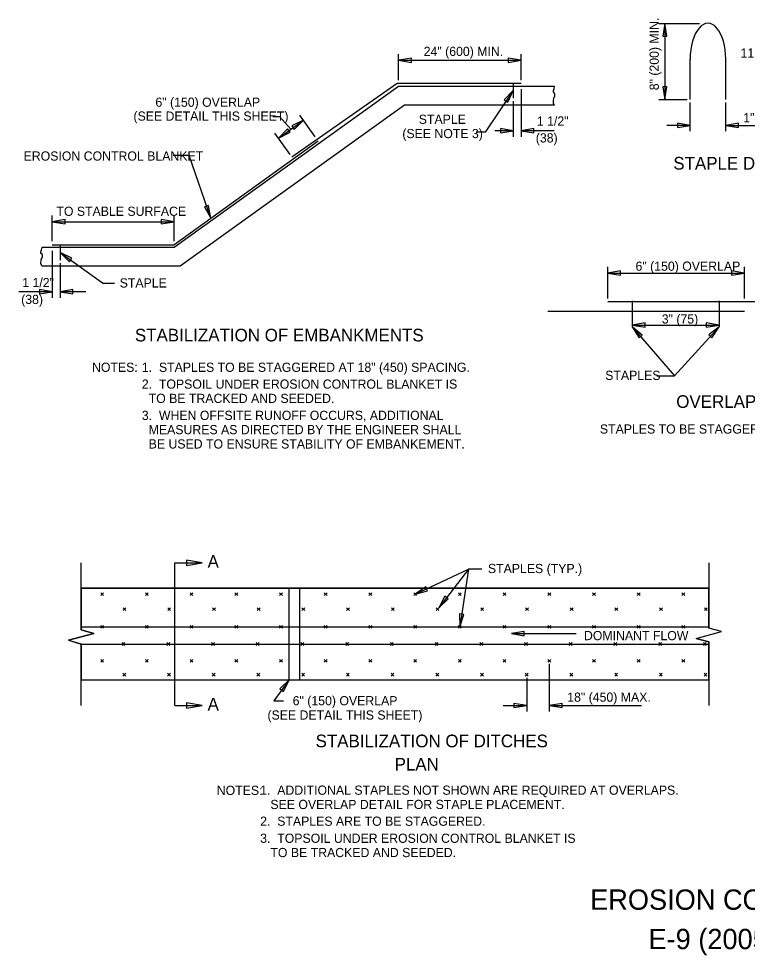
# Model space of a CAD drawing. Extents: x 1.5 to 16.3, y 0.2 to 10.
# Drawn here: x 1.54 to 8.67, y 0.55 to 9.73 of the extents above; entities that cross this region are included whole.
import ezdxf

# ---------------------------------------------------------------- set-up
doc = ezdxf.new("R2010")
doc.units = 0
for name, color, linetype in [('SD_P_Dimension Lines', 7, 'Continuous'), ('SD_P_Dimension Text', 7, 'Continuous'), ('SD_P_Frame', 7, 'Continuous'), ('SD_P_Prop Hidden Lines', 7, 'Continuous'), ('SD_P_Prop Object Lines', 7, 'Continuous'), ('SD_P_Shading', 7, 'Continuous'), ('SD_P_Subtitles', 7, 'Continuous'), ('SD_X_Exist Object Lines', 7, 'Continuous')]:
    doc.layers.add(name, color=color, linetype=linetype)

msp = doc.modelspace()

# ---------------------------------------------------------------- linework, layer by layer
at = {"layer": 'SD_P_Dimension Lines'}
for p, q in [((7.806, 9.68), (8.206, 9.68)), ((7.866, 9.68), (7.845, 9.555)), ((7.866, 9.68), (7.866, 8.934)), ((7.887, 9.555), (7.866, 9.68)), ((7.845, 9.555), (7.887, 9.555)), ((5.258, 9.124), (5.258, 9.379)), ((6.458, 9.124), (6.458, 9.379)), ((5.383, 9.34), (5.258, 9.319)), ((5.258, 9.319), (6.458, 9.319)), ((5.258, 9.319), (5.383, 9.298)), ((5.383, 9.298), (5.383, 9.34)), ((6.458, 9.319), (6.333, 9.34)), ((6.333, 9.34), (6.333, 9.298)), ((6.333, 9.298), (6.458, 9.319)), ((6.381, 9.022), (6.105, 8.616)), ((6.381, 9.022), (6.293, 8.93)), ((6.328, 8.907), (6.381, 9.022)), ((6.458, 9.036), (6.458, 8.569)), ((7.845, 9.059), (7.866, 8.934)), ((7.887, 9.059), (7.845, 9.059)), ((7.866, 8.934), (7.887, 9.059)), ((6.293, 8.93), (6.328, 8.907)), ((6.381, 8.917), (6.381, 8.569)), ((7.806, 8.934), (8.084, 8.934)), ((8.114, 8.624), (8.114, 8.904)), ((8.464, 8.624), (8.464, 8.904)), ((4.027, 8.769), (4.092, 8.769)), ((4.082, 8.557), (4.325, 8.732)), ((4.092, 8.769), (4.204, 8.644)), ((4.325, 8.732), (4.211, 8.676)), ((4.236, 8.642), (4.325, 8.732)), ((4.442, 8.569), (4.29, 8.781)), ((4.171, 8.647), (4.082, 8.557)), ((4.196, 8.613), (4.171, 8.647)), ((4.211, 8.676), (4.236, 8.642)), ((6.381, 8.629), (6.2, 8.629)), ((6.381, 8.629), (6.256, 8.65)), ((6.256, 8.65), (6.256, 8.608)), ((6.256, 8.608), (6.381, 8.629)), ((6.583, 8.65), (6.458, 8.629)), ((6.783, 8.629), (6.458, 8.629)), ((6.458, 8.629), (6.583, 8.608)), ((6.583, 8.608), (6.583, 8.65)), ((8.114, 8.681), (7.887, 8.681)), ((8.114, 8.681), (7.989, 8.702)), ((7.989, 8.702), (7.989, 8.66)), ((7.989, 8.66), (8.114, 8.681)), ((8.589, 8.702), (8.464, 8.681)), ((8.464, 8.681), (9.232, 8.681)), ((8.464, 8.681), (8.589, 8.66)), ((8.589, 8.66), (8.589, 8.702)), ((4.196, 8.397), (4.047, 8.606)), ((4.082, 8.557), (4.196, 8.613)), ((6.105, 8.616), (6.018, 8.616)), ((3.205, 8.387), (3.051, 8.387)), ((3.418, 7.771), (3.205, 8.387)), ((3.397, 7.896), (3.357, 7.882)), ((3.418, 7.771), (3.397, 7.896)), ((1.866, 7.546), (1.866, 7.797)), ((3.058, 7.547), (3.058, 7.797)), ((3.357, 7.882), (3.418, 7.771)), ((1.991, 7.758), (1.866, 7.737)), ((1.866, 7.737), (3.058, 7.737)), ((1.866, 7.737), (1.991, 7.716)), ((1.991, 7.716), (1.991, 7.758)), ((3.058, 7.737), (2.933, 7.758)), ((2.933, 7.758), (2.933, 7.716)), ((2.933, 7.716), (3.058, 7.737)), ((1.866, 7.451), (1.866, 6.992)), ((1.943, 7.436), (2.368, 7.133)), ((2.057, 7.381), (1.943, 7.436)), ((1.943, 7.436), (2.033, 7.346)), ((2.033, 7.346), (2.057, 7.381)), ((1.943, 7.332), (1.943, 6.992)), ((7.308, 6.985), (7.308, 7.295)), ((7.433, 7.256), (7.308, 7.235)), ((7.433, 7.214), (7.433, 7.256)), ((8.645, 7.235), (8.52, 7.256)), ((8.52, 7.256), (8.52, 7.214)), ((8.645, 6.985), (8.645, 7.295)), ((7.308, 7.235), (8.645, 7.235)), ((7.308, 7.235), (7.433, 7.214)), ((8.52, 7.214), (8.645, 7.235)), ((1.866, 7.052), (1.741, 7.073)), ((1.741, 7.073), (1.741, 7.031)), ((2.068, 7.073), (1.943, 7.052)), ((2.068, 7.031), (2.068, 7.073)), ((2.475, 7.133), (2.368, 7.133)), ((1.866, 7.052), (1.537, 7.052)), ((1.741, 7.031), (1.866, 7.052)), ((2.193, 7.052), (1.943, 7.052)), ((1.943, 7.052), (2.068, 7.031)), ((7.672, 6.746), (7.547, 6.725)), ((7.547, 6.725), (8.397, 6.725)), ((7.547, 6.725), (7.672, 6.704)), ((7.547, 6.708), (7.96, 6.228)), ((7.644, 6.627), (7.547, 6.708)), ((7.547, 6.708), (7.613, 6.6)), ((7.672, 6.704), (7.672, 6.746)), ((8.397, 6.708), (7.96, 6.228)), ((8.397, 6.725), (8.272, 6.746)), ((8.272, 6.746), (8.272, 6.704)), ((8.272, 6.704), (8.397, 6.725)), ((8.397, 6.708), (8.297, 6.63)), ((8.328, 6.601), (8.397, 6.708)), ((7.613, 6.6), (7.644, 6.627)), ((8.297, 6.63), (8.328, 6.601)), ((7.787, 6.228), (7.96, 6.228)), ((7.787, 6.228), (7.96, 6.228)), ((3.335, 4.397), (3.179, 4.423)), ((3.179, 4.423), (3.179, 4.371)), ((3.067, 2.999), (3.067, 4.397)), ((3.067, 4.397), (3.335, 4.397)), ((3.179, 4.371), (3.335, 4.397)), ((5.42, 4.089), (5.942, 4.336)), ((5.942, 4.336), (5.653, 3.957)), ((5.942, 4.336), (5.858, 3.769)), ((6.075, 4.336), (5.942, 4.336)), ((5.524, 4.161), (5.42, 4.089)), ((5.542, 4.123), (5.524, 4.161)), ((5.42, 4.089), (5.542, 4.123)), ((5.712, 4.069), (5.653, 3.957)), ((5.653, 3.957), (5.745, 4.044)), ((5.745, 4.044), (5.712, 4.069)), ((5.856, 3.896), (5.858, 3.769)), ((5.897, 3.89), (5.856, 3.896)), ((5.858, 3.769), (5.897, 3.89)), ((6.488, 3.724), (6.363, 3.703)), ((6.363, 3.703), (6.997, 3.703)), ((6.363, 3.703), (6.488, 3.682)), ((6.488, 3.682), (6.488, 3.724)), ((6.734, 3.406), (6.734, 2.939)), ((4.187, 3.249), (4.035, 3.044)), ((4.187, 3.249), (4.096, 3.161)), ((4.129, 3.136), (4.187, 3.249)), ((6.513, 3.271), (6.513, 2.939)), ((4.096, 3.161), (4.129, 3.136)), ((4.035, 3.044), (4.131, 3.044)), ((3.067, 2.999), (3.335, 2.999)), ((3.335, 2.999), (3.179, 3.025)), ((3.179, 3.025), (3.179, 2.973)), ((3.179, 2.973), (3.335, 2.999)), ((6.281, 2.999), (6.513, 2.999)), ((6.513, 2.999), (6.388, 3.02)), ((6.388, 3.02), (6.388, 2.978)), ((6.388, 2.978), (6.513, 2.999)), ((6.859, 3.02), (6.734, 2.999)), ((6.734, 2.999), (7.636, 2.999)), ((6.734, 2.999), (6.859, 2.978)), ((6.859, 2.978), (6.859, 3.02))]:
    msp.add_line(p, q, dxfattribs=at)
at = {"layer": 'SD_P_Prop Hidden Lines'}
msp.add_line((4.287, 4.147), (4.287, 3.249), dxfattribs=at)
at = {"layer": 'SD_P_Prop Object Lines'}
for p, q in [((8.114, 8.936), (8.114, 9.33)), ((8.464, 8.936), (8.464, 9.33)), ((4.213, 8.373), (5.243, 9.096)), ((5.243, 9.096), (6.458, 9.096)), ((6.381, 9.096), (6.381, 8.947)), ((3.058, 7.487), (5.258, 9.064)), ((5.258, 9.064), (6.783, 9.064)), ((5.317, 8.879), (3.118, 7.302)), ((6.783, 8.879), (5.317, 8.879)), ((3.057, 7.511), (4.471, 8.529)), ((1.766, 7.487), (3.058, 7.487)), ((1.866, 7.511), (3.057, 7.511)), ((1.943, 7.511), (1.943, 7.362)), ((3.118, 7.302), (1.766, 7.302)), ((7.308, 6.955), (10.362, 6.955)), ((7.308, 6.955), (10.362, 6.955)), ((7.547, 6.964), (7.547, 6.708)), ((7.547, 6.964), (7.547, 6.708)), ((8.397, 6.964), (8.397, 6.708)), ((8.397, 6.964), (8.397, 6.708)), ((6.72, 6.86), (8.645, 6.86)), ((6.72, 6.86), (8.645, 6.86)), ((2.149, 4.147), (8.297, 4.147)), ((4.187, 3.249), (4.187, 4.147)), ((2.34, 4.103), (2.368, 4.075)), ((2.368, 4.103), (2.34, 4.075)), ((2.778, 4.103), (2.806, 4.075)), ((2.806, 4.103), (2.778, 4.075)), ((3.216, 4.103), (3.244, 4.075)), ((3.244, 4.103), (3.216, 4.075)), ((3.654, 4.103), (3.682, 4.075)), ((3.682, 4.103), (3.654, 4.075)), ((4.092, 4.103), (4.12, 4.075)), ((4.12, 4.103), (4.092, 4.075)), ((4.53, 4.103), (4.558, 4.075)), ((4.558, 4.103), (4.53, 4.075)), ((4.968, 4.103), (4.996, 4.075)), ((4.996, 4.103), (4.968, 4.075)), ((5.406, 4.103), (5.434, 4.075)), ((5.434, 4.103), (5.406, 4.075)), ((5.844, 4.103), (5.872, 4.075)), ((5.872, 4.103), (5.844, 4.075)), ((6.282, 4.103), (6.31, 4.075)), ((6.31, 4.103), (6.282, 4.075)), ((6.72, 4.103), (6.748, 4.075)), ((6.748, 4.103), (6.72, 4.075)), ((7.158, 4.103), (7.186, 4.075)), ((7.186, 4.103), (7.158, 4.075)), ((7.596, 4.103), (7.624, 4.075)), ((7.624, 4.103), (7.596, 4.075)), ((8.034, 4.103), (8.062, 4.075)), ((8.062, 4.103), (8.034, 4.075)), ((2.559, 3.957), (2.587, 3.929)), ((2.587, 3.957), (2.559, 3.929)), ((2.997, 3.957), (3.025, 3.929)), ((3.025, 3.957), (2.997, 3.929)), ((3.435, 3.957), (3.463, 3.929)), ((3.463, 3.957), (3.435, 3.929)), ((3.873, 3.957), (3.901, 3.929)), ((3.901, 3.957), (3.873, 3.929)), ((4.311, 3.957), (4.339, 3.929)), ((4.339, 3.957), (4.311, 3.929)), ((4.749, 3.957), (4.777, 3.929)), ((4.777, 3.957), (4.749, 3.929)), ((5.187, 3.957), (5.215, 3.929)), ((5.215, 3.957), (5.187, 3.929)), ((5.625, 3.957), (5.653, 3.929)), ((5.653, 3.957), (5.625, 3.929)), ((6.063, 3.957), (6.091, 3.929)), ((6.091, 3.957), (6.063, 3.929)), ((6.501, 3.957), (6.529, 3.929)), ((6.529, 3.957), (6.501, 3.929)), ((6.939, 3.957), (6.967, 3.929)), ((6.967, 3.957), (6.939, 3.929)), ((7.377, 3.957), (7.405, 3.929)), ((7.405, 3.957), (7.377, 3.929)), ((7.815, 3.957), (7.843, 3.929)), ((7.843, 3.957), (7.815, 3.929)), ((8.253, 3.957), (8.281, 3.929)), ((8.281, 3.957), (8.253, 3.929)), ((2.149, 3.769), (8.297, 3.769)), ((2.34, 3.783), (2.368, 3.755)), ((2.368, 3.783), (2.34, 3.755)), ((2.778, 3.783), (2.806, 3.755)), ((2.806, 3.783), (2.778, 3.755)), ((3.216, 3.783), (3.244, 3.755)), ((3.244, 3.783), (3.216, 3.755)), ((3.654, 3.783), (3.682, 3.755)), ((3.682, 3.783), (3.654, 3.755)), ((4.092, 3.783), (4.12, 3.755)), ((4.12, 3.783), (4.092, 3.755)), ((4.53, 3.783), (4.558, 3.755)), ((4.558, 3.783), (4.53, 3.755)), ((4.968, 3.783), (4.996, 3.755)), ((4.996, 3.783), (4.968, 3.755)), ((5.406, 3.783), (5.434, 3.755)), ((5.434, 3.783), (5.406, 3.755)), ((5.844, 3.783), (5.872, 3.755)), ((5.872, 3.783), (5.844, 3.755)), ((6.282, 3.783), (6.31, 3.755)), ((6.31, 3.783), (6.282, 3.755)), ((6.72, 3.783), (6.748, 3.755)), ((6.748, 3.783), (6.72, 3.755)), ((7.158, 3.783), (7.186, 3.755)), ((7.186, 3.783), (7.158, 3.755)), ((7.596, 3.783), (7.624, 3.755)), ((7.624, 3.783), (7.596, 3.755)), ((8.034, 3.783), (8.062, 3.755)), ((8.062, 3.783), (8.034, 3.755)), ((2.149, 3.601), (8.297, 3.601)), ((2.55, 3.615), (2.578, 3.587)), ((2.578, 3.615), (2.55, 3.587)), ((2.988, 3.615), (3.016, 3.587)), ((3.016, 3.615), (2.988, 3.587)), ((3.426, 3.615), (3.454, 3.587)), ((3.454, 3.615), (3.426, 3.587)), ((3.864, 3.615), (3.892, 3.587)), ((3.892, 3.615), (3.864, 3.587)), ((4.302, 3.615), (4.33, 3.587)), ((4.33, 3.615), (4.302, 3.587)), ((4.74, 3.615), (4.768, 3.587)), ((4.768, 3.615), (4.74, 3.587)), ((5.178, 3.615), (5.206, 3.587)), ((5.206, 3.615), (5.178, 3.587)), ((5.616, 3.615), (5.644, 3.587)), ((5.644, 3.615), (5.616, 3.587)), ((6.054, 3.615), (6.082, 3.587)), ((6.082, 3.615), (6.054, 3.587)), ((6.492, 3.615), (6.52, 3.587)), ((6.52, 3.615), (6.492, 3.587)), ((6.93, 3.615), (6.958, 3.587)), ((6.958, 3.615), (6.93, 3.587)), ((7.368, 3.615), (7.396, 3.587)), ((7.396, 3.615), (7.368, 3.587)), ((7.806, 3.615), (7.834, 3.587)), ((7.834, 3.615), (7.806, 3.587)), ((8.244, 3.615), (8.272, 3.587)), ((8.272, 3.615), (8.244, 3.587)), ((2.34, 3.45), (2.368, 3.422)), ((2.368, 3.45), (2.34, 3.422)), ((2.778, 3.45), (2.806, 3.422)), ((2.806, 3.45), (2.778, 3.422)), ((3.216, 3.45), (3.244, 3.422)), ((3.244, 3.45), (3.216, 3.422)), ((3.654, 3.45), (3.682, 3.422)), ((3.682, 3.45), (3.654, 3.422)), ((4.092, 3.45), (4.12, 3.422)), ((4.12, 3.45), (4.092, 3.422)), ((4.53, 3.45), (4.558, 3.422)), ((4.558, 3.45), (4.53, 3.422)), ((4.968, 3.45), (4.996, 3.422)), ((4.996, 3.45), (4.968, 3.422)), ((5.406, 3.45), (5.434, 3.422)), ((5.434, 3.45), (5.406, 3.422)), ((5.844, 3.45), (5.872, 3.422)), ((5.872, 3.45), (5.844, 3.422)), ((6.282, 3.45), (6.31, 3.422)), ((6.31, 3.45), (6.282, 3.422)), ((6.72, 3.45), (6.748, 3.422)), ((6.748, 3.45), (6.72, 3.422)), ((7.158, 3.45), (7.186, 3.422)), ((7.186, 3.45), (7.158, 3.422)), ((7.596, 3.45), (7.624, 3.422)), ((7.624, 3.45), (7.596, 3.422)), ((8.034, 3.45), (8.062, 3.422)), ((8.062, 3.45), (8.034, 3.422)), ((2.557, 3.315), (2.585, 3.287)), ((2.585, 3.315), (2.557, 3.287)), ((2.995, 3.315), (3.023, 3.287)), ((3.023, 3.315), (2.995, 3.287)), ((3.433, 3.315), (3.461, 3.287)), ((3.461, 3.315), (3.433, 3.287)), ((3.871, 3.315), (3.899, 3.287)), ((3.899, 3.315), (3.871, 3.287)), ((4.309, 3.315), (4.337, 3.287)), ((4.337, 3.315), (4.309, 3.287)), ((4.747, 3.315), (4.775, 3.287)), ((4.775, 3.315), (4.747, 3.287)), ((5.185, 3.315), (5.213, 3.287)), ((5.213, 3.315), (5.185, 3.287)), ((5.623, 3.315), (5.651, 3.287)), ((5.651, 3.315), (5.623, 3.287)), ((6.061, 3.315), (6.089, 3.287)), ((6.089, 3.315), (6.061, 3.287)), ((6.499, 3.315), (6.527, 3.287)), ((6.527, 3.315), (6.499, 3.287)), ((6.937, 3.315), (6.965, 3.287)), ((6.965, 3.315), (6.937, 3.287)), ((7.375, 3.315), (7.403, 3.287)), ((7.403, 3.315), (7.375, 3.287)), ((7.813, 3.315), (7.841, 3.287)), ((7.841, 3.315), (7.813, 3.287)), ((8.251, 3.315), (8.279, 3.287)), ((8.279, 3.315), (8.251, 3.287)), ((2.149, 3.249), (8.297, 3.249))]:
    msp.add_line(p, q, dxfattribs=at)
for points in [[(6.783, 9.064), (6.778, 9.04), (6.775, 9.03), (6.771, 9.02), (6.771, 9.009), (6.778, 9.001), (6.786, 8.994), (6.786, 8.983), (6.786, 8.971), (6.784, 8.96), (6.776, 8.952), (6.775, 8.941), (6.773, 8.929), (6.771, 8.916), (6.771, 8.903), (6.783, 8.879)], [(1.766, 7.302), (1.754, 7.326), (1.754, 7.339), (1.756, 7.352), (1.758, 7.364), (1.759, 7.375), (1.767, 7.383), (1.769, 7.394), (1.769, 7.406), (1.769, 7.417), (1.761, 7.424), (1.754, 7.432), (1.754, 7.443), (1.758, 7.453), (1.761, 7.463), (1.766, 7.487)]]:
    msp.add_lwpolyline(points, dxfattribs=at)
msp.add_ellipse((8.2883, 9.3287), major_axis=(0, 0.3531), ratio=0.495968, start_param=4.712389, end_param=7.853982, dxfattribs=at)
at = {"layer": 'SD_P_Shading'}
for p, q in [((3.058, 7.487), (5.258, 9.064)), ((5.258, 9.064), (6.783, 9.064)), ((5.317, 8.879), (3.118, 7.302)), ((6.783, 8.879), (5.317, 8.879)), ((1.766, 7.487), (3.058, 7.487)), ((3.118, 7.302), (1.766, 7.302))]:
    msp.add_line(p, q, dxfattribs=at)
for points in [[(6.783, 9.064), (6.778, 9.04), (6.775, 9.03), (6.771, 9.02), (6.771, 9.009), (6.778, 9.001), (6.786, 8.994), (6.786, 8.983), (6.786, 8.971), (6.784, 8.96), (6.776, 8.952), (6.775, 8.941), (6.773, 8.929), (6.771, 8.916), (6.771, 8.903), (6.783, 8.879)], [(1.766, 7.302), (1.754, 7.326), (1.754, 7.339), (1.756, 7.352), (1.758, 7.364), (1.759, 7.375), (1.767, 7.383), (1.769, 7.394), (1.769, 7.406), (1.769, 7.417), (1.761, 7.424), (1.754, 7.432), (1.754, 7.443), (1.758, 7.453), (1.761, 7.463), (1.766, 7.487)]]:
    msp.add_lwpolyline(points, dxfattribs=at)
msp.add_lwpolyline([(2.149, 4.147), (2.149, 3.739), (2.274, 3.705), (2.024, 3.638), (2.149, 3.601), (2.149, 3.249), (8.297, 3.249), (8.297, 3.622), (8.174, 3.655), (8.422, 3.723), (8.297, 3.757), (8.297, 4.147)], close=True, dxfattribs=at)
at = {"layer": 'SD_X_Exist Object Lines'}
for p, q in [((2.149, 3.739), (2.149, 4.397)), ((8.297, 4.397), (8.297, 3.757)), ((2.024, 3.638), (2.274, 3.705)), ((2.274, 3.705), (2.149, 3.739)), ((8.174, 3.655), (8.422, 3.723)), ((8.422, 3.723), (8.297, 3.757)), ((2.024, 3.638), (2.149, 3.604)), ((2.149, 2.999), (2.149, 3.604)), ((8.174, 3.655), (8.297, 3.622)), ((8.297, 3.622), (8.297, 2.999))]:
    msp.add_line(p, q, dxfattribs=at)

# ---------------------------------------------------------------- texts
at = {"layer": 'SD_P_Dimension Text'}
msp.add_text('8" (200) MIN.', height=0.09, rotation=90, dxfattribs=at).set_placement((7.807, 9.025))
for s, height, p in [('24" (600) MIN.', 0.09, (5.504, 9.361)), ('11 GAGE (3.1) WIRE', 0.09, (8.6073, 9.3445)), ('6" (150) OVERLAP', 0.09, (2.876, 8.863)), ('(SEE DETAIL THIS SHEET)', 0.09, (2.661, 8.727)), ('STAPLE', 0.09, (5.4556, 8.696)), ('1 1/2"', 0.09, (6.6127, 8.6785)), ('1" (25) TO', 0.09, (8.634, 8.711)), ('(SEE NOTE 3)', 0.09, (5.2947, 8.556)), ('(38)', 0.09, (6.602, 8.5135)), ('EROSION CONTROL BLANKET', 0.09, (1.585, 8.336)), ('TO STABLE SURFACE', 0.09, (1.906, 7.795)), ('6" (150) OVERLAP', 0.09, (7.579, 7.257)), ('1 1/2"', 0.09, (1.5717, 7.0965)), ('STAPLE', 0.09, (2.526, 7.093)), ('(38)', 0.09, (1.561, 6.9315)), ('3" (75)', 0.09, (7.836, 6.74)), ('NOTES:', 0.09, (2.255, 6.267)), ('1.  STAPLES TO BE STAGGERED AT 18" (450) SPACING.', 0.09, (2.743, 6.267)), ('STAPLES', 0.09, (7.282, 6.188)), ('2.  TOPSOIL UNDER EROSION CONTROL BLANKET IS', 0.09, (2.743, 6.102)), ('  TO BE TRACKED AND SEEDED.', 0.09, (2.743, 5.962)), ('3.  WHEN OFFSITE RUNOFF OCCURS, ADDITIONAL', 0.09, (2.743, 5.796)), ('  MEASURES AS DIRECTED BY THE ENGINEER SHALL', 0.09, (2.743, 5.656)), ('STAPLES TO BE STAGGERED AT 6" (150) SPACING.', 0.09, (7.23, 5.662)), ('  BE USED TO ENSURE STABILITY OF EMBANKEMENT.', 0.09, (2.743, 5.516)), ('A', 0.124, (3.387, 4.348)), ('STAPLES (TYP.)', 0.09, (6.133, 4.296)), ('DOMINANT FLOW', 0.09, (7.074, 3.639)), ('18" (450) MAX.', 0.09, (6.91, 3.036)), ('A', 0.124, (3.387, 2.95)), ('6" (150) OVERLAP', 0.09, (4.2207, 3.001)), ('(SEE DETAIL THIS SHEET)', 0.09, (3.9735, 2.861)), ('NOTES:', 0.09, (3.477, 2.123)), ('1.  ADDITIONAL STAPLES NOT SHOWN ARE REQUIRED AT OVERLAPS.', 0.09, (3.902, 2.125)), ('   SEE OVERLAP DETAIL FOR STAPLE PLACEMENT.', 0.09, (3.902, 1.985)), ('2.  STAPLES ARE TO BE STAGGERED.', 0.09, (3.902, 1.821)), ('3.  TOPSOIL UNDER EROSION CONTROL BLANKET IS', 0.09, (3.902, 1.654)), ('   TO BE TRACKED AND SEEDED.', 0.09, (3.902, 1.514))]:
    msp.add_text(s, height=height, dxfattribs=at).set_placement(p)
at = {"layer": 'SD_P_Frame'}
for s, height, p in [('EROSION CONTROL BLANKET APPLICATIONS', 0.198996, (7.1344, 0.9984)), ('E-9 (2005)', 0.199, (7.706, 0.6127))]:
    msp.add_text(s, height=height, dxfattribs=at).set_placement(p)
at = {"layer": 'SD_P_Subtitles'}
for s, height, p in [('STAPLE DETAIL', 0.124002, (7.949, 8.248)), ('STABILIZATION OF EMBANKMENTS', 0.124002, (2.675, 6.565)), ('OVERLAP DETAIL', 0.124002, (7.978, 5.914)), ('STABILIZATION OF DITCHES', 0.124002, (4.445, 2.59)), ('PLAN', 0.124, (5.219, 2.362))]:
    msp.add_text(s, height=height, dxfattribs=at).set_placement(p)

doc.saveas('drawing.dxf')
